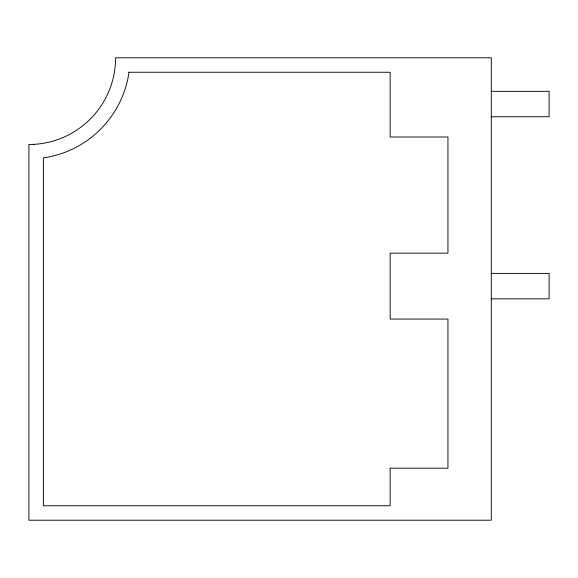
<?xml version="1.0" encoding="UTF-8"?>
<svg xmlns="http://www.w3.org/2000/svg" width="578" height="578" viewBox="0 0 578 578"><rect width="100%" height="100%" fill="white"/><g stroke="black" fill="none" stroke-linecap="round" stroke-linejoin="round"><path stroke-width="0.87" d="M491.3 91.324L549.1 91.324L549.1 116.756L491.3 116.756M491.3 273.394L549.1 273.394L549.1 298.826L491.3 298.826M128.988 72.25L128.179 77.199A101.157 101.157 0 0 1 47.41 157.252L43.35 157.873L43.35 505.75L390.15 505.75L390.15 468.18L447.95 468.18L447.95 319.056L390.15 319.056L390.15 253.164L447.95 253.164L447.95 136.986L390.15 136.986L390.15 72.25L128.988 72.25M33.958 144.356L28.9 144.486L28.9 520.2L491.3 520.2L491.3 57.8L115.586 57.8L115.6 58.19A86.7 86.7 0 0 1 33.958 144.356"/></g></svg>
